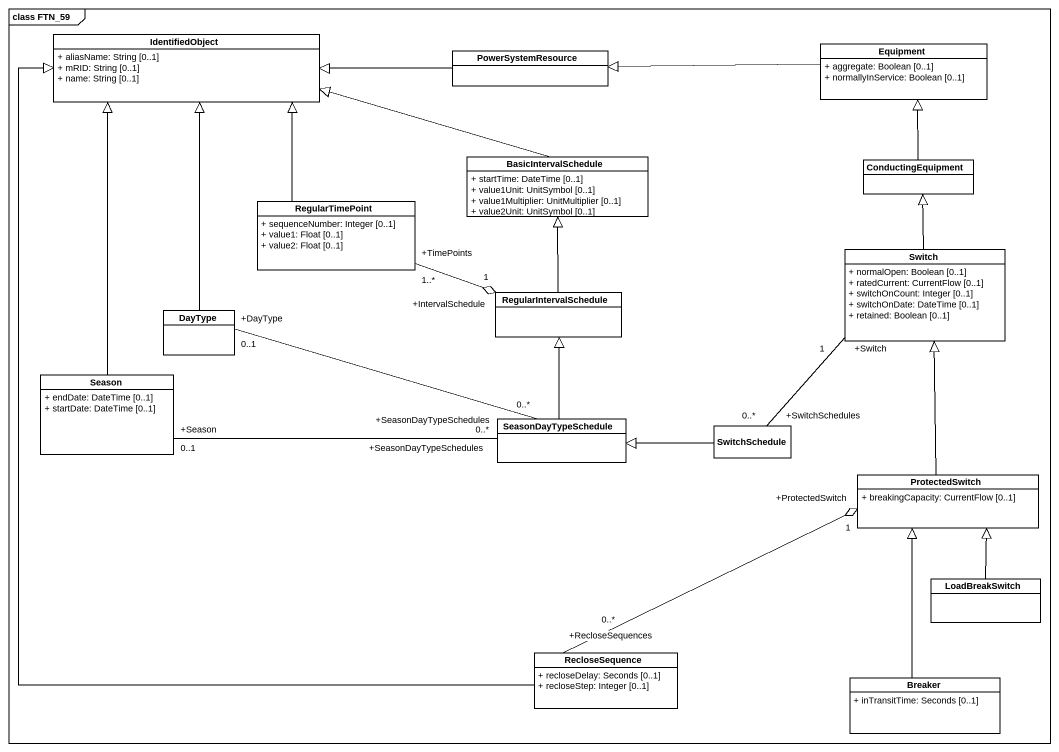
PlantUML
@startuml
mainframe class FTN_59
hide circle
hide empty members
skinparam classAttributeIconSize 0
class IdentifiedObject {
  + aliasName: String [0..1]
  + mRID: String [0..1]
  + name: String [0..1]
}
class PowerSystemResource
class Equipment {
  + aggregate: Boolean [0..1]
  + normallyInService: Boolean [0..1]
}
class BasicIntervalSchedule {
  + startTime: DateTime [0..1]
  + value1Unit: UnitSymbol [0..1]
  + value1Multiplier: UnitMultiplier [0..1]
  + value2Unit: UnitSymbol [0..1]
}
class ConductingEquipment
class RegularTimePoint {
  + sequenceNumber: Integer [0..1]
  + value1: Float [0..1]
  + value2: Float [0..1]
}
class Switch {
  + normalOpen: Boolean [0..1]
  + ratedCurrent: CurrentFlow [0..1]
  + switchOnCount: Integer [0..1]
  + switchOnDate: DateTime [0..1]
  + retained: Boolean [0..1]
}
class RegularIntervalSchedule
class DayType
class Season {
  + endDate: DateTime [0..1]
  + startDate: DateTime [0..1]
}
class SeasonDayTypeSchedule
class SwitchSchedule
class ProtectedSwitch {
  + breakingCapacity: CurrentFlow [0..1]
}
class LoadBreakSwitch
class RecloseSequence {
  + recloseDelay: Seconds [0..1]
  + recloseStep: Integer [0..1]
}
class Breaker {
  + inTransitTime: Seconds [0..1]
}
PowerSystemResource -left-|> IdentifiedObject
Equipment -left-|> PowerSystemResource
BasicIntervalSchedule -left-|> IdentifiedObject
ConductingEquipment -up-|> Equipment
RegularTimePoint -up-|> IdentifiedObject
Switch -up-|> ConductingEquipment
Switch "+Switch\n1" -- "+SwitchSchedules\n0..*" SwitchSchedule
RegularIntervalSchedule -up-|> BasicIntervalSchedule
RegularIntervalSchedule "+IntervalSchedule\n1" o-left- "+TimePoints\n1..*" RegularTimePoint
DayType -up-|> IdentifiedObject
DayType "+DayType\n0..1" -right- "+SeasonDayTypeSchedules\n0..*" SeasonDayTypeSchedule
Season -up-|> IdentifiedObject
Season "+Season\n0..1" -right- "+SeasonDayTypeSchedules\n0..*" SeasonDayTypeSchedule
SeasonDayTypeSchedule -up-|> RegularIntervalSchedule
SwitchSchedule -left-|> SeasonDayTypeSchedule
ProtectedSwitch -up-|> Switch
LoadBreakSwitch -up-|> ProtectedSwitch
RecloseSequence -up-|> IdentifiedObject
RecloseSequence "+RecloseSequences\n0..*" -right-o "+ProtectedSwitch\n1" ProtectedSwitch
Breaker -up-|> ProtectedSwitch
@enduml
